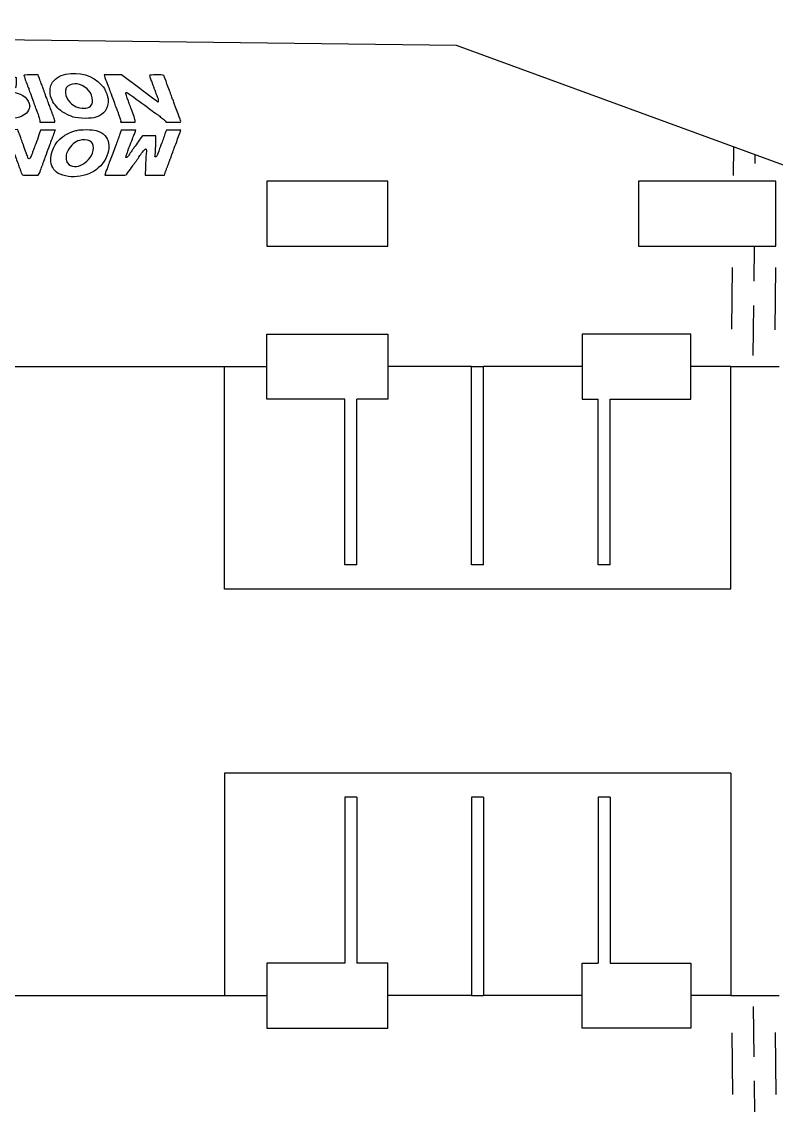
# Model space of a CAD drawing. Header units: centimetres. Extents: x 56783 to 57745, y 15612 to 15912.
# Drawn here: x 56975.08 to 57009.85, y 15766.52 to 15816.45 of the extents above; entities that cross this region are included whole.
import ezdxf

# ---------------------------------------------------------------- set-up
doc = ezdxf.new("R2010")
doc.units = ezdxf.units.CM
doc.header["$MEASUREMENT"] = 0
for name, color, linetype in [('Exterior', 7, 'Continuous'), ('Interior', 4, 'Continuous'), ('Kerf', 1, 'Continuous'), ('Lineas', 3, 'Continuous'), ('Publicidades 3', 2, 'Continuous')]:
    doc.layers.add(name, color=color, linetype=linetype)

msp = doc.modelspace()

# ---------------------------------------------------------------- linework, layer by layer
at = {"layer": 'Exterior'}
for p, q in [((56995.117, 15815.353), (56908.407, 15816.453)), ((57061.065, 15791.202), (56995.117, 15815.353)), ((56948.04, 15800.558), (56984.422, 15800.558)), ((56984.422, 15790.307), (56984.422, 15800.558)), ((57007.755, 15790.307), (57007.755, 15800.558)), ((57007.755, 15790.307), (56984.422, 15790.307)), ((57007.755, 15781.824), (56984.422, 15781.824)), ((56984.422, 15781.824), (56984.422, 15771.572)), ((57007.755, 15781.824), (57007.755, 15771.572)), ((56948.04, 15771.572), (56984.422, 15771.572)), ((57007.755, 15771.572), (57009.978, 15771.572))]:
    msp.add_line(p, q, dxfattribs=at)
at = {"layer": 'Interior'}
for p, q in [((56995.811, 15791.418), (56995.811, 15800.558)), ((56995.811, 15800.558), (56996.367, 15800.558)), ((56996.367, 15791.418), (56996.367, 15800.558)), ((56989.978, 15791.418), (56989.978, 15799.058)), ((56990.533, 15791.418), (56990.533, 15799.058)), ((57001.644, 15791.418), (57001.644, 15799.058)), ((57002.2, 15791.418), (57002.2, 15799.058)), ((56990.533, 15791.418), (56989.978, 15791.418)), ((56996.367, 15791.418), (56995.811, 15791.418)), ((57002.2, 15791.418), (57001.644, 15791.418)), ((56990.533, 15780.713), (56989.978, 15780.713)), ((56989.978, 15780.713), (56989.978, 15773.072)), ((56990.533, 15780.713), (56990.533, 15773.072)), ((56996.367, 15780.713), (56995.811, 15780.713)), ((56995.811, 15780.713), (56995.811, 15771.572)), ((56996.367, 15780.713), (56996.367, 15771.572)), ((57002.2, 15780.713), (57001.644, 15780.713)), ((57001.644, 15780.713), (57001.644, 15773.072)), ((57002.2, 15780.713), (57002.2, 15773.072)), ((56995.811, 15771.572), (56996.367, 15771.572))]:
    msp.add_line(p, q, dxfattribs=at)
for points in [[(56986.373, 15806.11), (56991.956, 15806.11), (56991.956, 15809.11), (56986.373, 15809.11)], [(57003.509, 15806.11), (57009.825, 15806.11), (57009.825, 15809.11), (57003.509, 15809.11)]]:
    msp.add_lwpolyline(points, close=True, dxfattribs=at)
for points in [[(56989.978, 15799.058), (56986.373, 15799.058), (56986.373, 15802.058), (56991.956, 15802.058), (56991.956, 15799.058), (56990.533, 15799.058)], [(57002.2, 15799.058), (57005.914, 15799.058), (57005.914, 15802.058), (57000.899, 15802.058), (57000.899, 15799.058), (57001.644, 15799.058)], [(56989.978, 15773.072), (56986.373, 15773.072), (56986.373, 15770.072), (56991.956, 15770.072), (56991.956, 15773.072), (56990.533, 15773.072)], [(57002.2, 15773.072), (57005.914, 15773.072), (57005.914, 15770.072), (57000.899, 15770.072), (57000.899, 15773.072), (57001.644, 15773.072)]]:
    msp.add_lwpolyline(points, dxfattribs=at)
at = {"layer": 'Kerf'}
for p, q in [((57007.872, 15809.361), (57007.889, 15810.676)), ((57008.879, 15809.924), (57008.884, 15810.311)), ((57008.823, 15804.49), (57008.843, 15806.11)), ((57007.795, 15802.281), (57007.831, 15805.12)), ((57009.794, 15802.255), (57009.831, 15805.12)), ((57008.779, 15801.068), (57008.809, 15803.379)), ((57007.755, 15800.558), (57009.978, 15800.558)), ((57008.779, 15771.062), (57008.809, 15768.751)), ((57007.795, 15769.85), (57007.831, 15767.01)), ((57009.794, 15769.875), (57009.831, 15767.01)), ((57008.823, 15767.64), (57008.843, 15766.02))]:
    msp.add_line(p, q, dxfattribs=at)
at = {"layer": 'Lineas'}
for p, q in [((56984.422, 15800.558), (56986.373, 15800.558)), ((56995.811, 15800.558), (56991.956, 15800.558)), ((57000.899, 15800.558), (56996.367, 15800.558)), ((57007.755, 15800.558), (57005.914, 15800.558)), ((56984.422, 15771.572), (56986.373, 15771.572)), ((56995.811, 15771.572), (56991.956, 15771.572)), ((57000.899, 15771.572), (56996.367, 15771.572)), ((57007.755, 15771.572), (57005.914, 15771.572))]:
    msp.add_line(p, q, dxfattribs=at)
at = {"layer": 'Publicidades 3'}
for p, q in [((56975.918, 15811.815), (56976.615, 15811.815)), ((56979.645, 15811.815), (56980.316, 15811.815)), ((56981.729, 15811.815), (56982.396, 15811.815)), ((56975.946, 15811.469), (56976.643, 15811.469)), ((56979.673, 15811.469), (56980.343, 15811.469)), ((56981.757, 15811.469), (56982.424, 15811.469))]:
    msp.add_line(p, q, dxfattribs=at)
for points, knots in [([(56977.124, 15814.034), (56976.811, 15813.966), (56976.573, 15813.803), (56976.454, 15813.575), (56976.407, 15813.486), (56976.4, 15813.436), (56976.402, 15813.242), (56976.402, 15813.031), (56976.409, 15813.001), (56976.487, 15812.84), (56976.582, 15812.639), (56976.764, 15812.428), (56976.953, 15812.3), (56977.095, 15812.203), (56977.287, 15812.109), (56977.339, 15812.109), (56977.358, 15812.109), (56977.382, 15812.099), (56977.396, 15812.088), (56977.479, 15812.007), (56978.167, 15811.965), (56978.411, 15812.026), (56978.799, 15812.123), (56978.99, 15812.31), (56979.049, 15812.648), (56979.078, 15812.804), (56979.075, 15812.852), (56979.045, 15812.996), (56979.009, 15813.15), (56978.905, 15813.379), (56978.841, 15813.445), (56978.825, 15813.46), (56978.78, 15813.512), (56978.737, 15813.559), (56978.38, 15813.966), (56977.715, 15814.162), (56977.124, 15814.034), (56977.124, 15814.034), (56977.124, 15814.034), (56977.124, 15814.034)], [0, 0, 0, 0, 0.076923, 0.076923, 0.076923, 0.153846, 0.153846, 0.153846, 0.230769, 0.230769, 0.230769, 0.307692, 0.307692, 0.307692, 0.384615, 0.384615, 0.384615, 0.461538, 0.461538, 0.461538, 0.538462, 0.538462, 0.538462, 0.615385, 0.615385, 0.615385, 0.692308, 0.692308, 0.692308, 0.769231, 0.769231, 0.769231, 0.846154, 0.846154, 0.846154, 0.923077, 0.923077, 0.923077, 1, 1, 1, 1]), ([(56973.538, 15814.037), (56973.448, 15814.02), (56973.322, 15813.982), (56973.263, 15813.956), (56972.844, 15813.769), (56972.847, 15813.292), (56973.266, 15813.017), (56973.377, 15812.946), (56973.675, 15812.847), (56973.862, 15812.819), (56974.375, 15812.745), (56974.633, 15812.688), (56974.706, 15812.627), (56974.753, 15812.587), (56974.758, 15812.573), (56974.737, 15812.523), (56974.718, 15812.48), (56974.685, 15812.464), (56974.602, 15812.45), (56974.42, 15812.423), (56973.994, 15812.48), (56973.798, 15812.558), (56973.452, 15812.696), (56973.455, 15812.698), (56973.455, 15812.433), (56973.455, 15812.234), (56973.46, 15812.213), (56973.507, 15812.182), (56973.75, 15812.031), (56974.524, 15811.941), (56974.865, 15812.026), (56975.203, 15812.111), (56975.357, 15812.225), (56975.432, 15812.45), (56975.465, 15812.542), (56975.465, 15812.565), (56975.43, 15812.684), (56975.347, 15812.968), (56975.03, 15813.171), (56974.555, 15813.244), (56974.027, 15813.325), (56973.845, 15813.365), (56973.722, 15813.429), (56973.632, 15813.474), (56973.625, 15813.505), (56973.687, 15813.559), (56973.774, 15813.637), (56974.321, 15813.602), (56974.555, 15813.502), (56974.687, 15813.448), (56974.787, 15813.41), (56974.806, 15813.41), (56974.817, 15813.41), (56974.827, 15813.514), (56974.827, 15813.644), (56974.827, 15813.644), (56974.827, 15813.878), (56974.827, 15813.878), (56974.827, 15813.878), (56974.746, 15813.916), (56974.746, 15813.916), (56974.701, 15813.937), (56974.645, 15813.954), (56974.621, 15813.954), (56974.597, 15813.954), (56974.567, 15813.963), (56974.555, 15813.975), (56974.484, 15814.044), (56973.793, 15814.086), (56973.538, 15814.037), (56973.538, 15814.037), (56973.538, 15814.037), (56973.538, 15814.037)], [0, 0, 0, 0, 0.041667, 0.041667, 0.041667, 0.083333, 0.083333, 0.083333, 0.125, 0.125, 0.125, 0.166667, 0.166667, 0.166667, 0.208333, 0.208333, 0.208333, 0.25, 0.25, 0.25, 0.291667, 0.291667, 0.291667, 0.333333, 0.333333, 0.333333, 0.375, 0.375, 0.375, 0.416667, 0.416667, 0.416667, 0.458333, 0.458333, 0.458333, 0.5, 0.5, 0.5, 0.541667, 0.541667, 0.541667, 0.583333, 0.583333, 0.583333, 0.625, 0.625, 0.625, 0.666667, 0.666667, 0.666667, 0.708333, 0.708333, 0.708333, 0.75, 0.75, 0.75, 0.791667, 0.791667, 0.791667, 0.833333, 0.833333, 0.833333, 0.875, 0.875, 0.875, 0.916667, 0.916667, 0.916667, 0.958333, 0.958333, 0.958333, 1, 1, 1, 1]), ([(56976.615, 15811.815), (56976.623, 15811.852), (56976.611, 15811.893), (56976.577, 15812), (56976.547, 15812.092), (56976.513, 15812.177), (56976.504, 15812.192), (56976.492, 15812.203), (56976.483, 15812.23), (56976.483, 15812.251), (56976.483, 15812.27), (56976.466, 15812.317), (56976.447, 15812.355), (56976.428, 15812.39), (56976.412, 15812.433), (56976.412, 15812.445), (56976.412, 15812.459), (56976.397, 15812.502), (56976.379, 15812.542), (56976.362, 15812.584), (56976.322, 15812.686), (56976.293, 15812.771), (56976.265, 15812.856), (56976.234, 15812.942), (56976.222, 15812.96), (56976.213, 15812.982), (56976.196, 15813.031), (56976.189, 15813.074), (56976.18, 15813.114), (56976.161, 15813.154), (56976.149, 15813.162), (56976.137, 15813.171), (56976.128, 15813.195), (56976.128, 15813.216), (56976.128, 15813.237), (56976.111, 15813.287), (56976.092, 15813.325), (56976.073, 15813.36), (56976.057, 15813.403), (56976.057, 15813.415), (56976.057, 15813.429), (56976.043, 15813.471), (56976.024, 15813.512), (56976.005, 15813.554), (56975.969, 15813.651), (56975.943, 15813.729), (56975.917, 15813.81), (56975.882, 15813.902), (56975.865, 15813.937), (56975.865, 15813.937), (56975.837, 15814.001), (56975.837, 15814.001), (56975.837, 15814.001), (56975.506, 15814.001), (56975.506, 15814.001), (56975.253, 15814.001), (56975.179, 15813.994), (56975.189, 15813.973)], [0.782698, 0.782698, 0.782698, 0.782698, 0.7906977, 0.7906977, 0.7906977, 0.8023256, 0.8023256, 0.8023256, 0.8139535, 0.8139535, 0.8139535, 0.8255814, 0.8255814, 0.8255814, 0.8372093, 0.8372093, 0.8372093, 0.8488372, 0.8488372, 0.8488372, 0.8604651, 0.8604651, 0.8604651, 0.872093, 0.872093, 0.872093, 0.8837209, 0.8837209, 0.8837209, 0.8953488, 0.8953488, 0.8953488, 0.9069767, 0.9069767, 0.9069767, 0.9186047, 0.9186047, 0.9186047, 0.9302326, 0.9302326, 0.9302326, 0.9418605, 0.9418605, 0.9418605, 0.9534884, 0.9534884, 0.9534884, 0.9651163, 0.9651163, 0.9651163, 0.9767442, 0.9767442, 0.9767442, 0.9883721, 0.9883721, 0.9883721, 1, 1, 1, 1]), ([(56975.189, 15813.973), (56975.193, 15813.956), (56975.224, 15813.869), (56975.253, 15813.777), (56975.283, 15813.687), (56975.316, 15813.602), (56975.328, 15813.59), (56975.338, 15813.575), (56975.347, 15813.549), (56975.347, 15813.531), (56975.347, 15813.509), (56975.364, 15813.462), (56975.383, 15813.424), (56975.402, 15813.389), (56975.418, 15813.346), (56975.418, 15813.334), (56975.418, 15813.32), (56975.432, 15813.277), (56975.449, 15813.237), (56975.482, 15813.159), (56975.503, 15813.102), (56975.598, 15812.83), (56975.629, 15812.74), (56975.667, 15812.646), (56975.678, 15812.625), (56975.693, 15812.601), (56975.702, 15812.57), (56975.702, 15812.556), (56975.702, 15812.542), (56975.716, 15812.497), (56975.735, 15812.457), (56975.832, 15812.232), (56975.924, 15811.943), (56975.924, 15811.86), (56975.924, 15811.851), (56975.922, 15811.835), (56975.918, 15811.815)], [0, 0, 0, 0, 0.0116279, 0.0116279, 0.0116279, 0.0232558, 0.0232558, 0.0232558, 0.0348837, 0.0348837, 0.0348837, 0.0465116, 0.0465116, 0.0465116, 0.0581395, 0.0581395, 0.0581395, 0.0697674, 0.0697674, 0.0697674, 0.0813953, 0.0813953, 0.0813953, 0.0930233, 0.0930233, 0.0930233, 0.1046512, 0.1046512, 0.1046512, 0.1162791, 0.1162791, 0.1162791, 0.127907, 0.127907, 0.127907, 0.1293502, 0.1293502, 0.1293502, 0.1293502]), ([(56977.751, 15813.559), (56978.103, 15813.441), (56978.349, 15813.145), (56978.351, 15812.833), (56978.351, 15812.587), (56978.214, 15812.464), (56977.94, 15812.464), (56977.706, 15812.464), (56977.474, 15812.563), (56977.32, 15812.726), (56977.178, 15812.88), (56977.119, 15813.001), (56977.107, 15813.169), (56977.091, 15813.372), (56977.14, 15813.46), (56977.318, 15813.54), (56977.464, 15813.606), (56977.592, 15813.613), (56977.751, 15813.559), (56977.751, 15813.559), (56977.751, 15813.559), (56977.751, 15813.559)], [0, 0, 0, 0, 0.142857, 0.142857, 0.142857, 0.285714, 0.285714, 0.285714, 0.428571, 0.428571, 0.428571, 0.571429, 0.571429, 0.571429, 0.714286, 0.714286, 0.714286, 0.857143, 0.857143, 0.857143, 1, 1, 1, 1]), ([(56982.396, 15811.815), (56982.398, 15811.817), (56982.399, 15811.819), (56982.401, 15811.82), (56982.42, 15811.839), (56982.422, 15811.863), (56982.404, 15811.901), (56982.363, 15811.984), (56982.094, 15812.726), (56982.075, 15812.802), (56982.068, 15812.837), (56982.051, 15812.873), (56982.039, 15812.88), (56982.027, 15812.887), (56982.018, 15812.911), (56982.018, 15812.932), (56982.018, 15812.953), (56982.001, 15813.003), (56981.982, 15813.041), (56981.964, 15813.076), (56981.947, 15813.119), (56981.947, 15813.131), (56981.947, 15813.145), (56981.933, 15813.188), (56981.914, 15813.228), (56981.878, 15813.313), (56981.675, 15813.866), (56981.651, 15813.949), (56981.637, 15813.999), (56981.628, 15814.001), (56981.306, 15814.001), (56981.091, 15814.001), (56980.977, 15813.992), (56980.977, 15813.975), (56980.977, 15813.935), (56981.053, 15813.708), (56981.074, 15813.684), (56981.086, 15813.67), (56981.095, 15813.644), (56981.095, 15813.625), (56981.095, 15813.604), (56981.11, 15813.559), (56981.129, 15813.523), (56981.147, 15813.488), (56981.169, 15813.429), (56981.178, 15813.389), (56981.188, 15813.348), (56981.204, 15813.311), (56981.216, 15813.303), (56981.228, 15813.294), (56981.237, 15813.27), (56981.237, 15813.249), (56981.237, 15813.228), (56981.252, 15813.18), (56981.27, 15813.145), (56981.289, 15813.109), (56981.311, 15813.05), (56981.32, 15813.01), (56981.33, 15812.97), (56981.346, 15812.932), (56981.358, 15812.925), (56981.379, 15812.911), (56981.389, 15812.748), (56981.367, 15812.748), (56981.36, 15812.748), (56980.98, 15813.029), (56980.521, 15813.374), (56980.521, 15813.374), (56979.683, 15814.001), (56979.683, 15814.001), (56979.683, 15814.001), (56978.891, 15814.001), (56978.891, 15814.001), (56978.891, 15814.001), (56978.903, 15813.949), (56978.903, 15813.949)], [0.6506235, 0.6506235, 0.6506235, 0.6506235, 0.6521739, 0.6521739, 0.6521739, 0.6666667, 0.6666667, 0.6666667, 0.6811594, 0.6811594, 0.6811594, 0.6956522, 0.6956522, 0.6956522, 0.7101449, 0.7101449, 0.7101449, 0.7246377, 0.7246377, 0.7246377, 0.7391304, 0.7391304, 0.7391304, 0.7536232, 0.7536232, 0.7536232, 0.7681159, 0.7681159, 0.7681159, 0.7826087, 0.7826087, 0.7826087, 0.7971014, 0.7971014, 0.7971014, 0.8115942, 0.8115942, 0.8115942, 0.826087, 0.826087, 0.826087, 0.8405797, 0.8405797, 0.8405797, 0.8550725, 0.8550725, 0.8550725, 0.8695652, 0.8695652, 0.8695652, 0.884058, 0.884058, 0.884058, 0.8985507, 0.8985507, 0.8985507, 0.9130435, 0.9130435, 0.9130435, 0.9275362, 0.9275362, 0.9275362, 0.942029, 0.942029, 0.942029, 0.9565217, 0.9565217, 0.9565217, 0.9710145, 0.9710145, 0.9710145, 0.9855072, 0.9855072, 0.9855072, 1, 1, 1, 1]), ([(56978.903, 15813.949), (56978.919, 15813.874), (56978.985, 15813.689), (56979.011, 15813.646), (56979.023, 15813.625), (56979.04, 15813.575), (56979.047, 15813.533), (56979.056, 15813.493), (56979.075, 15813.452), (56979.087, 15813.445), (56979.099, 15813.436), (56979.108, 15813.415), (56979.108, 15813.393), (56979.108, 15813.374), (56979.123, 15813.325), (56979.141, 15813.285), (56979.189, 15813.173), (56979.392, 15812.617), (56979.392, 15812.596), (56979.392, 15812.587), (56979.409, 15812.539), (56979.43, 15812.492), (56979.451, 15812.442), (56979.482, 15812.369), (56979.501, 15812.327), (56979.52, 15812.284), (56979.534, 15812.239), (56979.534, 15812.227), (56979.534, 15812.215), (56979.546, 15812.177), (56979.563, 15812.14), (56979.64, 15811.947), (56979.66, 15811.887), (56979.645, 15811.815)], [0, 0, 0, 0, 0.0144928, 0.0144928, 0.0144928, 0.0289855, 0.0289855, 0.0289855, 0.0434783, 0.0434783, 0.0434783, 0.057971, 0.057971, 0.057971, 0.0724638, 0.0724638, 0.0724638, 0.0869565, 0.0869565, 0.0869565, 0.1014493, 0.1014493, 0.1014493, 0.115942, 0.115942, 0.115942, 0.1304348, 0.1304348, 0.1304348, 0.1449275, 0.1449275, 0.1449275, 0.1564698, 0.1564698, 0.1564698, 0.1564698]), ([(56980.316, 15811.815), (56980.318, 15811.831), (56980.32, 15811.845), (56980.32, 15811.858), (56980.32, 15811.922), (56980.227, 15812.203), (56980.14, 15812.405), (56980.123, 15812.445), (56980.1, 15812.511), (56980.092, 15812.551), (56980.083, 15812.594), (56980.064, 15812.634), (56980.052, 15812.641), (56980.04, 15812.651), (56980.031, 15812.67), (56980.031, 15812.688), (56980.031, 15812.707), (56980.019, 15812.75), (56980.005, 15812.788), (56979.924, 15812.982), (56979.868, 15813.159), (56979.882, 15813.178), (56979.889, 15813.192), (56979.913, 15813.197), (56979.934, 15813.19), (56979.955, 15813.185), (56980.265, 15812.963), (56980.622, 15812.696), (56980.622, 15812.696), (56980.622, 15812.696), (56980.622, 15812.696)], [0.7417491, 0.7417491, 0.7417491, 0.7417491, 0.75, 0.75, 0.75, 0.7777778, 0.7777778, 0.7777778, 0.8055556, 0.8055556, 0.8055556, 0.8333333, 0.8333333, 0.8333333, 0.8611111, 0.8611111, 0.8611111, 0.8888889, 0.8888889, 0.8888889, 0.9166667, 0.9166667, 0.9166667, 0.9444444, 0.9444444, 0.9444444, 0.9722222, 0.9722222, 0.9722222, 1, 1, 1, 1]), ([(56980.622, 15812.696), (56980.98, 15812.431), (56981.289, 15812.203), (56981.311, 15812.189), (56981.332, 15812.177), (56981.391, 15812.135), (56981.443, 15812.092), (56981.493, 15812.05), (56981.571, 15811.993), (56981.613, 15811.962), (56981.701, 15811.903), (56981.735, 15811.862), (56981.729, 15811.815)], [0, 0, 0, 0, 0.0277778, 0.0277778, 0.0277778, 0.0555556, 0.0555556, 0.0555556, 0.0833333, 0.0833333, 0.0833333, 0.105111, 0.105111, 0.105111, 0.105111]), ([(56975.946, 15811.469), (56975.916, 15811.326), (56975.79, 15810.955), (56975.692, 15810.729), (56975.673, 15810.689), (56975.659, 15810.646), (56975.659, 15810.632), (56975.659, 15810.62), (56975.642, 15810.578), (56975.624, 15810.542), (56975.605, 15810.504), (56975.588, 15810.457), (56975.588, 15810.436), (56975.588, 15810.414), (56975.581, 15810.391), (56975.572, 15810.381), (56975.56, 15810.372), (56975.536, 15810.315), (56975.517, 15810.254), (56975.491, 15810.171), (56975.467, 15810.14), (56975.43, 15810.135), (56975.389, 15810.128), (56975.375, 15810.142), (56975.363, 15810.206), (56975.354, 15810.249), (56975.337, 15810.298), (56975.328, 15810.32), (56975.3, 15810.372), (56975.162, 15810.755), (56975.162, 15810.779), (56975.162, 15810.788), (56975.148, 15810.831), (56975.129, 15810.871), (56975.113, 15810.914), (56975.072, 15811.015), (56975.044, 15811.1), (56974.992, 15811.254), (56974.978, 15811.29), (56974.928, 15811.415), (56974.928, 15811.415), (56974.902, 15811.481), (56974.902, 15811.481), (56974.902, 15811.481), (56974.566, 15811.474), (56974.566, 15811.474), (56974.233, 15811.467), (56974.23, 15811.467), (56974.202, 15811.408), (56974.171, 15811.346), (56974.084, 15811.117), (56973.956, 15810.757), (56973.913, 15810.641), (56973.864, 15810.511), (56973.847, 15810.469), (56973.828, 15810.429), (56973.814, 15810.379), (56973.814, 15810.36), (56973.814, 15810.339), (56973.804, 15810.317), (56973.793, 15810.308), (56973.781, 15810.301), (56973.764, 15810.263), (56973.755, 15810.223), (56973.745, 15810.183), (56973.724, 15810.123), (56973.705, 15810.088), (56973.686, 15810.052), (56973.672, 15810.005), (56973.672, 15809.984), (56973.672, 15809.963), (56973.663, 15809.939), (56973.651, 15809.929), (56973.639, 15809.922), (56973.622, 15809.887), (56973.613, 15809.847), (56973.606, 15809.809), (56973.566, 15809.698), (56973.528, 15809.598), (56973.49, 15809.499), (56973.459, 15809.407), (56973.459, 15809.395), (56973.459, 15809.381), (56973.587, 15809.376), (56973.783, 15809.378), (56974.103, 15809.385), (56974.107, 15809.385), (56974.136, 15809.445), (56974.188, 15809.553), (56974.214, 15809.622), (56974.254, 15809.74), (56974.275, 15809.806), (56974.33, 15809.955), (56974.375, 15810.071), (56974.42, 15810.19), (56974.483, 15810.358), (56974.519, 15810.45), (56974.592, 15810.637), (56974.644, 15810.67), (56974.682, 15810.552), (56974.715, 15810.452), (56974.815, 15810.183), (56974.878, 15810.012), (56974.907, 15809.941), (56974.94, 15809.844), (56974.954, 15809.799), (56974.966, 15809.754), (56974.987, 15809.707), (56974.999, 15809.695), (56975.011, 15809.681), (56975.02, 15809.657), (56975.02, 15809.638), (56975.02, 15809.62), (56975.035, 15809.572), (56975.053, 15809.532), (56975.072, 15809.489), (56975.091, 15809.437), (56975.101, 15809.416), (56975.113, 15809.378), (56975.153, 15809.374), (56975.482, 15809.374), (56975.482, 15809.374), (56975.848, 15809.374), (56975.848, 15809.374), (56975.848, 15809.374), (56975.896, 15809.452), (56975.896, 15809.452), (56975.922, 15809.492), (56975.943, 15809.544), (56975.943, 15809.565), (56975.943, 15809.586), (56975.959, 15809.636), (56975.978, 15809.672), (56975.997, 15809.709), (56976.014, 15809.759), (56976.014, 15809.78), (56976.014, 15809.802), (56976.026, 15809.828), (56976.038, 15809.835), (56976.052, 15809.842), (56976.061, 15809.868), (56976.061, 15809.889), (56976.064, 15809.911), (56976.082, 15809.972), (56976.109, 15810.024), (56976.135, 15810.076), (56976.153, 15810.128), (56976.156, 15810.14), (56976.156, 15810.166), (56976.357, 15810.72), (56976.407, 15810.833), (56976.425, 15810.873), (56976.44, 15810.923), (56976.44, 15810.942), (56976.44, 15810.963), (56976.449, 15810.984), (56976.461, 15810.994), (56976.473, 15811.001), (56976.489, 15811.039), (56976.499, 15811.079), (56976.508, 15811.119), (56976.53, 15811.178), (56976.548, 15811.214), (56976.567, 15811.249), (56976.582, 15811.292), (56976.582, 15811.309), (56976.582, 15811.325), (56976.598, 15811.372), (56976.619, 15811.413), (56976.631, 15811.435), (56976.639, 15811.451), (56976.643, 15811.469)], [0.1293502, 0.1293502, 0.1293502, 0.1293502, 0.1395349, 0.1395349, 0.1395349, 0.1511628, 0.1511628, 0.1511628, 0.1627907, 0.1627907, 0.1627907, 0.1744186, 0.1744186, 0.1744186, 0.1860465, 0.1860465, 0.1860465, 0.1976744, 0.1976744, 0.1976744, 0.2093023, 0.2093023, 0.2093023, 0.2209302, 0.2209302, 0.2209302, 0.2325581, 0.2325581, 0.2325581, 0.244186, 0.244186, 0.244186, 0.255814, 0.255814, 0.255814, 0.2674419, 0.2674419, 0.2674419, 0.2790698, 0.2790698, 0.2790698, 0.2906977, 0.2906977, 0.2906977, 0.3023256, 0.3023256, 0.3023256, 0.3139535, 0.3139535, 0.3139535, 0.3255814, 0.3255814, 0.3255814, 0.3372093, 0.3372093, 0.3372093, 0.3488372, 0.3488372, 0.3488372, 0.3604651, 0.3604651, 0.3604651, 0.372093, 0.372093, 0.372093, 0.3837209, 0.3837209, 0.3837209, 0.3953488, 0.3953488, 0.3953488, 0.4069767, 0.4069767, 0.4069767, 0.4186047, 0.4186047, 0.4186047, 0.4302326, 0.4302326, 0.4302326, 0.4418605, 0.4418605, 0.4418605, 0.4534884, 0.4534884, 0.4534884, 0.4651163, 0.4651163, 0.4651163, 0.4767442, 0.4767442, 0.4767442, 0.4883721, 0.4883721, 0.4883721, 0.5, 0.5, 0.5, 0.5116279, 0.5116279, 0.5116279, 0.5232558, 0.5232558, 0.5232558, 0.5348837, 0.5348837, 0.5348837, 0.5465116, 0.5465116, 0.5465116, 0.5581395, 0.5581395, 0.5581395, 0.5697674, 0.5697674, 0.5697674, 0.5813953, 0.5813953, 0.5813953, 0.5930233, 0.5930233, 0.5930233, 0.6046512, 0.6046512, 0.6046512, 0.6162791, 0.6162791, 0.6162791, 0.627907, 0.627907, 0.627907, 0.6395349, 0.6395349, 0.6395349, 0.6511628, 0.6511628, 0.6511628, 0.6627907, 0.6627907, 0.6627907, 0.6744186, 0.6744186, 0.6744186, 0.6860465, 0.6860465, 0.6860465, 0.6976744, 0.6976744, 0.6976744, 0.7093023, 0.7093023, 0.7093023, 0.7209302, 0.7209302, 0.7209302, 0.7325581, 0.7325581, 0.7325581, 0.744186, 0.744186, 0.744186, 0.755814, 0.755814, 0.755814, 0.7674419, 0.7674419, 0.7674419, 0.7790698, 0.7790698, 0.7790698, 0.782698, 0.782698, 0.782698, 0.782698]), ([(56977.658, 15811.455), (56977.62, 15811.443), (56977.544, 15811.424), (56977.492, 15811.41), (56977.405, 15811.389), (56977.104, 15811.249), (56977.078, 15811.221), (56977.071, 15811.214), (56977.022, 15811.176), (56976.97, 15811.141), (56976.608, 15810.895), (56976.378, 15810.407), (56976.43, 15809.989), (56976.461, 15809.74), (56976.627, 15809.518), (56976.854, 15809.421), (56977.495, 15809.146), (56978.389, 15809.371), (56978.81, 15809.913), (56979.037, 15810.204), (56979.148, 15810.573), (56979.091, 15810.847), (56979.028, 15811.15), (56978.86, 15811.323), (56978.517, 15811.434), (56978.401, 15811.469), (56978.308, 15811.479), (56978.051, 15811.476), (56977.873, 15811.474), (56977.698, 15811.465), (56977.658, 15811.455), (56977.658, 15811.455), (56977.658, 15811.455), (56977.658, 15811.455)], [0, 0, 0, 0, 0.090909, 0.090909, 0.090909, 0.181818, 0.181818, 0.181818, 0.272727, 0.272727, 0.272727, 0.363636, 0.363636, 0.363636, 0.454545, 0.454545, 0.454545, 0.545455, 0.545455, 0.545455, 0.636364, 0.636364, 0.636364, 0.727273, 0.727273, 0.727273, 0.818182, 0.818182, 0.818182, 0.909091, 0.909091, 0.909091, 1, 1, 1, 1]), ([(56979.673, 15811.469), (56979.669, 15811.45), (56979.663, 15811.431), (56979.654, 15811.408), (56979.633, 15811.349), (56979.605, 15811.271), (56979.591, 15811.235), (56979.574, 15811.197), (56979.562, 15811.16), (56979.562, 15811.15), (56979.562, 15811.138), (56979.531, 15811.051), (56979.494, 15810.956), (56979.456, 15810.859), (56979.359, 15810.601), (56979.278, 15810.379), (56979.198, 15810.159), (56979.115, 15809.944), (56979.099, 15809.901), (56979.08, 15809.861), (56979.065, 15809.816), (56979.065, 15809.802), (56979.065, 15809.788), (56979.056, 15809.757), (56979.042, 15809.733), (56979.016, 15809.686), (56978.949, 15809.506), (56978.931, 15809.428), (56978.931, 15809.428), (56978.919, 15809.374), (56978.919, 15809.374), (56978.919, 15809.374), (56979.404, 15809.374), (56979.404, 15809.374), (56979.882, 15809.374), (56979.891, 15809.374), (56979.929, 15809.426), (56980.066, 15809.617), (56980.265, 15809.896), (56980.291, 15809.934), (56980.307, 15809.958), (56980.357, 15810.031), (56980.404, 15810.095), (56980.452, 15810.161), (56980.525, 15810.27), (56980.572, 15810.336), (56980.617, 15810.405), (56980.686, 15810.495), (56980.724, 15810.535), (56980.828, 15810.649), (56980.849, 15810.606), (56980.818, 15810.341), (56980.804, 15810.218), (56980.79, 15809.953), (56980.788, 15809.752), (56980.788, 15809.752), (56980.78, 15809.385), (56980.78, 15809.385), (56980.78, 15809.385), (56981.223, 15809.378), (56981.223, 15809.378), (56981.223, 15809.378), (56981.663, 15809.374), (56981.663, 15809.374), (56981.663, 15809.374), (56981.679, 15809.445), (56981.679, 15809.445), (56981.689, 15809.485), (56981.71, 15809.546), (56981.729, 15809.582), (56981.748, 15809.617), (56981.762, 15809.665), (56981.762, 15809.686), (56981.762, 15809.707), (56981.772, 15809.731), (56981.783, 15809.74), (56981.795, 15809.747), (56981.812, 15809.785), (56981.821, 15809.825), (56981.831, 15809.866), (56981.852, 15809.925), (56981.871, 15809.96), (56981.89, 15809.996), (56981.904, 15810.043), (56981.904, 15810.064), (56981.904, 15810.086), (56981.913, 15810.109), (56981.925, 15810.119), (56981.937, 15810.126), (56981.956, 15810.166), (56981.966, 15810.209), (56981.973, 15810.249), (56981.994, 15810.315), (56982.01, 15810.355), (56982.058, 15810.466), (56982.105, 15810.592), (56982.226, 15810.923), (56982.285, 15811.093), (56982.351, 15811.264), (56982.368, 15811.306), (56982.387, 15811.346), (56982.401, 15811.394), (56982.401, 15811.413), (56982.401, 15811.43), (56982.41, 15811.452), (56982.424, 15811.469)], [0.1564698, 0.1564698, 0.1564698, 0.1564698, 0.1594203, 0.1594203, 0.1594203, 0.173913, 0.173913, 0.173913, 0.1884058, 0.1884058, 0.1884058, 0.2028986, 0.2028986, 0.2028986, 0.2173913, 0.2173913, 0.2173913, 0.2318841, 0.2318841, 0.2318841, 0.2463768, 0.2463768, 0.2463768, 0.2608696, 0.2608696, 0.2608696, 0.2753623, 0.2753623, 0.2753623, 0.2898551, 0.2898551, 0.2898551, 0.3043478, 0.3043478, 0.3043478, 0.3188406, 0.3188406, 0.3188406, 0.3333333, 0.3333333, 0.3333333, 0.3478261, 0.3478261, 0.3478261, 0.3623188, 0.3623188, 0.3623188, 0.3768116, 0.3768116, 0.3768116, 0.3913043, 0.3913043, 0.3913043, 0.4057971, 0.4057971, 0.4057971, 0.4202899, 0.4202899, 0.4202899, 0.4347826, 0.4347826, 0.4347826, 0.4492754, 0.4492754, 0.4492754, 0.4637681, 0.4637681, 0.4637681, 0.4782609, 0.4782609, 0.4782609, 0.4927536, 0.4927536, 0.4927536, 0.5072464, 0.5072464, 0.5072464, 0.5217391, 0.5217391, 0.5217391, 0.5362319, 0.5362319, 0.5362319, 0.5507246, 0.5507246, 0.5507246, 0.5652174, 0.5652174, 0.5652174, 0.5797101, 0.5797101, 0.5797101, 0.5942029, 0.5942029, 0.5942029, 0.6086957, 0.6086957, 0.6086957, 0.6231884, 0.6231884, 0.6231884, 0.6376812, 0.6376812, 0.6376812, 0.6506235, 0.6506235, 0.6506235, 0.6506235]), ([(56981.757, 15811.469), (56981.756, 15811.455), (56981.751, 15811.442), (56981.743, 15811.427), (56981.729, 15811.396), (56981.701, 15811.33), (56981.684, 15811.278), (56981.665, 15811.226), (56981.627, 15811.115), (56981.599, 15811.029), (56981.568, 15810.944), (56981.53, 15810.843), (56981.511, 15810.8), (56981.492, 15810.76), (56981.478, 15810.715), (56981.478, 15810.701), (56981.478, 15810.686), (56981.466, 15810.656), (56981.455, 15810.632), (56981.44, 15810.611), (56981.405, 15810.511), (56981.374, 15810.414), (56981.327, 15810.27), (56981.308, 15810.235), (56981.265, 15810.23), (56981.223, 15810.223), (56981.216, 15810.23), (56981.227, 15810.263), (56981.237, 15810.284), (56981.249, 15810.504), (56981.258, 15810.75), (56981.258, 15810.75), (56981.272, 15811.195), (56981.272, 15811.195), (56981.272, 15811.195), (56980.653, 15811.195), (56980.653, 15811.195), (56980.653, 15811.195), (56980.579, 15811.096), (56980.579, 15811.096), (56980.497, 15810.982), (56980.303, 15810.708), (56980.248, 15810.627), (56980.229, 15810.599), (56980.172, 15810.521), (56980.123, 15810.455), (56980.073, 15810.386), (56980.016, 15810.303), (56980, 15810.27), (56979.981, 15810.235), (56979.945, 15810.201), (56979.922, 15810.197), (56979.879, 15810.185), (56979.877, 15810.192), (56979.898, 15810.27), (56979.91, 15810.317), (56979.936, 15810.388), (56979.955, 15810.431), (56979.974, 15810.471), (56979.988, 15810.516), (56979.988, 15810.53), (56979.988, 15810.544), (56979.997, 15810.575), (56980.012, 15810.599), (56980.023, 15810.62), (56980.073, 15810.741), (56980.118, 15810.864), (56980.222, 15811.138), (56980.267, 15811.254), (56980.312, 15811.358), (56980.325, 15811.388), (56980.337, 15811.431), (56980.343, 15811.469)], [0.105111, 0.105111, 0.105111, 0.105111, 0.1111111, 0.1111111, 0.1111111, 0.1388889, 0.1388889, 0.1388889, 0.1666667, 0.1666667, 0.1666667, 0.1944444, 0.1944444, 0.1944444, 0.2222222, 0.2222222, 0.2222222, 0.25, 0.25, 0.25, 0.2777778, 0.2777778, 0.2777778, 0.3055556, 0.3055556, 0.3055556, 0.3333333, 0.3333333, 0.3333333, 0.3611111, 0.3611111, 0.3611111, 0.3888889, 0.3888889, 0.3888889, 0.4166667, 0.4166667, 0.4166667, 0.4444444, 0.4444444, 0.4444444, 0.4722222, 0.4722222, 0.4722222, 0.5, 0.5, 0.5, 0.5277778, 0.5277778, 0.5277778, 0.5555556, 0.5555556, 0.5555556, 0.5833333, 0.5833333, 0.5833333, 0.6111111, 0.6111111, 0.6111111, 0.6388889, 0.6388889, 0.6388889, 0.6666667, 0.6666667, 0.6666667, 0.6944444, 0.6944444, 0.6944444, 0.7222222, 0.7222222, 0.7222222, 0.7417491, 0.7417491, 0.7417491, 0.7417491]), ([(56978.214, 15810.961), (56978.351, 15810.887), (56978.389, 15810.817), (56978.387, 15810.63), (56978.377, 15809.996), (56977.511, 15809.499), (56977.192, 15809.946), (56977.147, 15810.012), (56977.138, 15810.052), (56977.138, 15810.201), (56977.14, 15810.362), (56977.149, 15810.395), (56977.225, 15810.535), (56977.348, 15810.755), (56977.542, 15810.923), (56977.741, 15810.984), (56977.861, 15811.02), (56978.129, 15811.008), (56978.214, 15810.961), (56978.214, 15810.961), (56978.214, 15810.961), (56978.214, 15810.961)], [0, 0, 0, 0, 0.142857, 0.142857, 0.142857, 0.285714, 0.285714, 0.285714, 0.428571, 0.428571, 0.428571, 0.571429, 0.571429, 0.571429, 0.714286, 0.714286, 0.714286, 0.857143, 0.857143, 0.857143, 1, 1, 1, 1])]:
    msp.add_open_spline(points, degree=3, knots=knots, dxfattribs=at)

doc.saveas('drawing.dxf')
